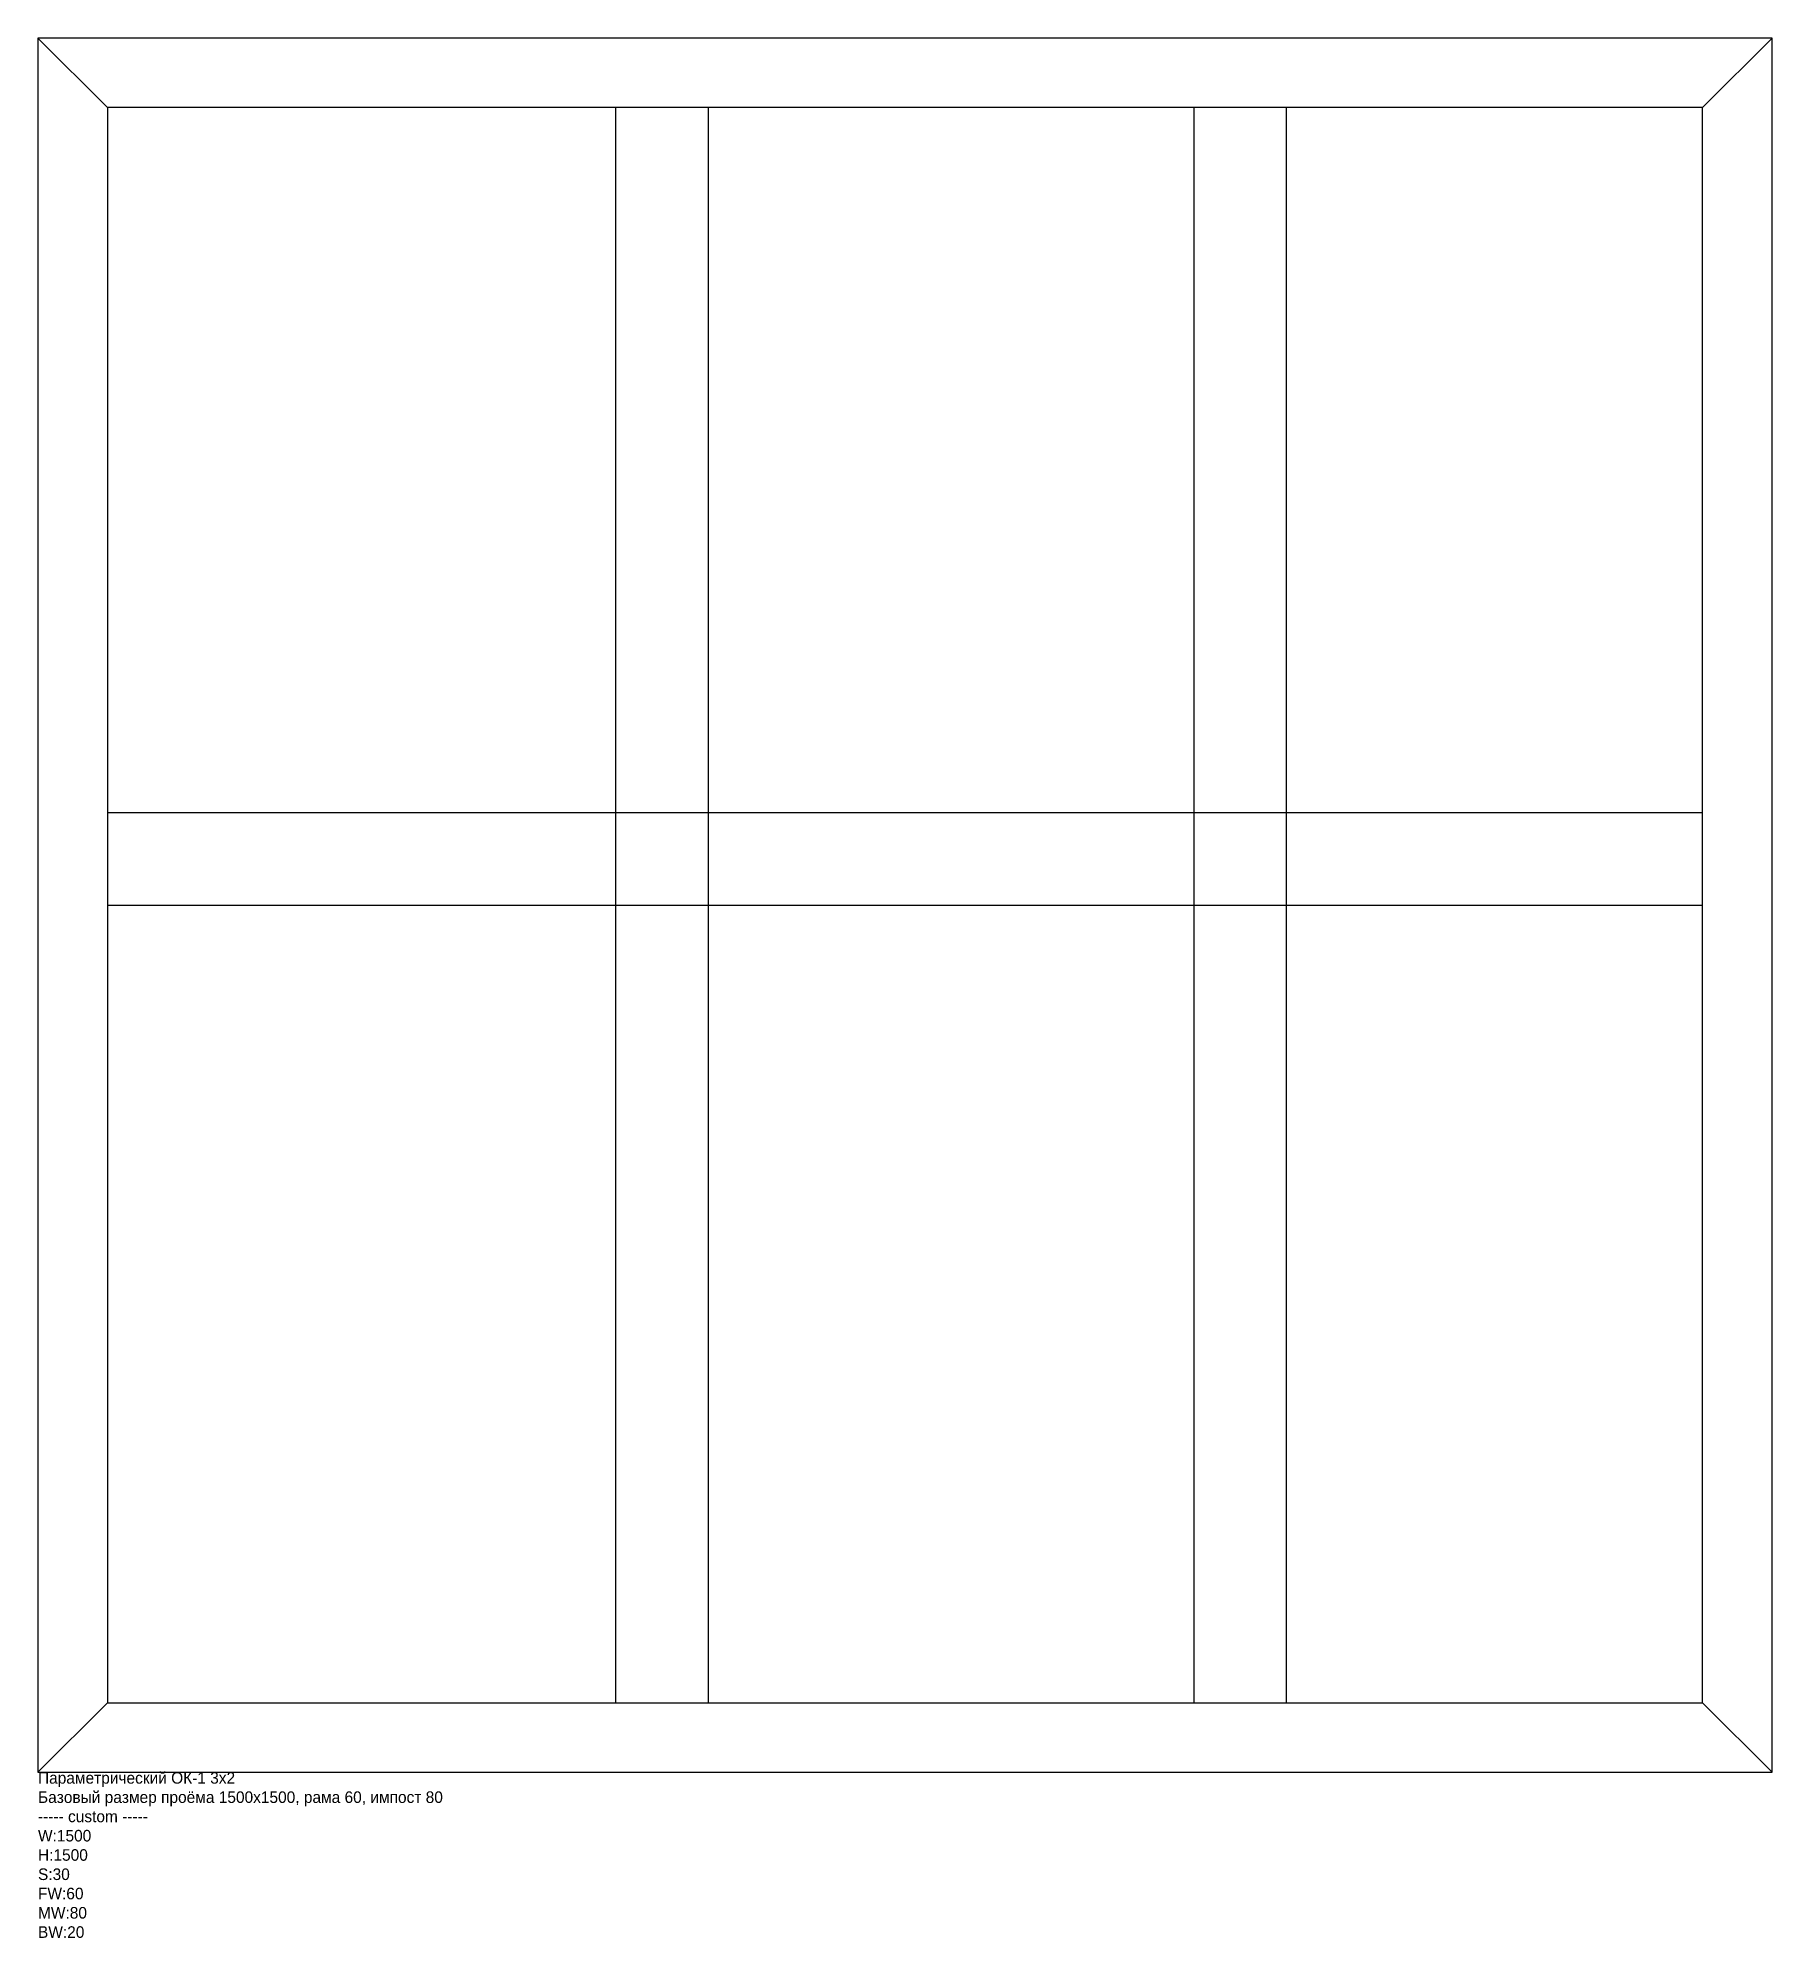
# Model space of a CAD drawing. Header units: metres. Extents: x 0 to 1500, y -144 to 1500.
import ezdxf

# ---------------------------------------------------------------- set-up
doc = ezdxf.new("R2010")
doc.units = ezdxf.units.M
for name, color, linetype in [('Frame', 7, 'Continuous'), ('Mullion', 4, 'Continuous'), ('VIRTUAL_LAYER', 40, 'Continuous')]:
    doc.layers.add(name, color=color, linetype=linetype)

msp = doc.modelspace()

# ---------------------------------------------------------------- linework, layer by layer
at = {"layer": 'Frame'}
for p, q in [((1500, 1500), (0, 1500)), ((0, 1500), (0, 0)), ((0, 1500), (60, 1440)), ((1500, 1500), (1440, 1440)), ((1500, 0), (1500, 1500)), ((1440, 1440), (60, 1440)), ((60, 1440), (60, 60)), ((1440, 60), (1440, 1440)), ((0, 0), (60, 60)), ((60, 60), (1440, 60)), ((1500, 0), (1440, 60)), ((0, 0), (1500, 0))]:
    msp.add_line(p, q, dxfattribs=at)
at = {"layer": 'Mullion'}
for p, q in [((500, 60), (500, 1440)), ((580, 60), (580, 1440)), ((1000, 60), (1000, 1440)), ((1080, 60), (1080, 1440)), ((60, 830), (1440, 830)), ((60, 750), (1440, 750))]:
    msp.add_line(p, q, dxfattribs=at)
at = {"layer": 'VIRTUAL_LAYER'}
for p, q in [((0, 0), (60, 60)), ((1500, 0), (1440, 60))]:
    msp.add_line(p, q, dxfattribs=at)

# ---------------------------------------------------------------- texts
at = {"insert": (0, 0), "char_height": 10, "attachment_point": 1}
msp.add_mtext('Параметрический ОК-1 3x2\\PБазовый размер проёма 1500x1500, рама 60, импост 80\\P----- custom -----\\PW:1500\\PH:1500\\PS:30\\PFW:60\\PMW:80\\PBW:20\\P', dxfattribs=at)

doc.saveas('drawing.dxf')
